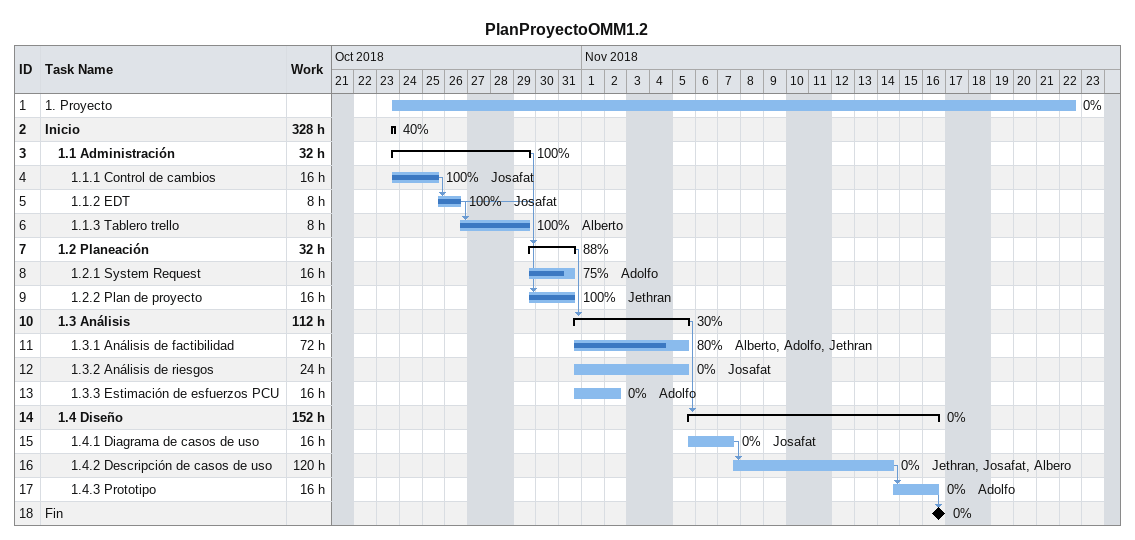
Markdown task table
PlanProyectoOMM1.2

| ID | Level | Task | Start | Finish | Predecessors | Resources | % complete | Work (h) |
|---|---|---|---|---|---|---|---|---|
| 1 | 1 | 1. Proyecto | 2018-10-23 | 2018-11-22 |  |  | 0 |  |
| 2 | 1 | **Inicio** | 2018-10-23 | 2018-10-23 |  |  | 40 | 328 |
| 3 | 2 | **1.1 Administración** | 2018-10-23 | 2018-10-29 |  |  | 100 | 32 |
| 4 | 3 | 1.1.1 Control de cambios | 2018-10-23 | 2018-10-25 |  | Josafat | 100 | 16 |
| 5 | 3 | 1.1.2 EDT | 2018-10-25 | 2018-10-26 | 4 | Josafat | 100 | 8 |
| 6 | 3 | 1.1.3 Tablero trello | 2018-10-26 | 2018-10-29 | 5 | Alberto | 100 | 8 |
| 7 | 2 | **1.2 Planeación** | 2018-10-29 | 2018-10-31 | 3 |  | 88 | 32 |
| 8 | 3 | 1.2.1 System Request | 2018-10-29 | 2018-10-31 |  | Adolfo | 75 | 16 |
| 9 | 3 | 1.2.2 Plan de proyecto | 2018-10-29 | 2018-10-31 | 5 | Jethran | 100 | 16 |
| 10 | 2 | **1.3 Análisis** | 2018-10-31 | 2018-11-05 | 7 |  | 30 | 112 |
| 11 | 3 | 1.3.1 Análisis de factibilidad | 2018-10-31 | 2018-11-05 |  | Alberto, Adolfo, Jethran | 80 | 72 |
| 12 | 3 | 1.3.2 Análisis de riesgos | 2018-10-31 | 2018-11-05 |  | Josafat | 0 | 24 |
| 13 | 3 | 1.3.3 Estimación de esfuerzos PCU | 2018-10-31 | 2018-11-02 |  | Adolfo | 0 | 16 |
| 14 | 2 | **1.4 Diseño** | 2018-11-05 | 2018-11-16 | 10 |  | 0 | 152 |
| 15 | 3 | 1.4.1 Diagrama de casos de uso | 2018-11-05 | 2018-11-07 |  | Josafat | 0 | 16 |
| 16 | 3 | 1.4.2 Descripción de casos de uso | 2018-11-07 | 2018-11-14 | 15 | Jethran, Josafat, Albero | 0 | 120 |
| 17 | 3 | 1.4.3 Prototipo | 2018-11-14 | 2018-11-16 | 16 | Adolfo | 0 | 16 |
| 18 | 1 | Fin (milestone) | 2018-11-16 | 2018-11-16 | 17 |  | 0 |  |
